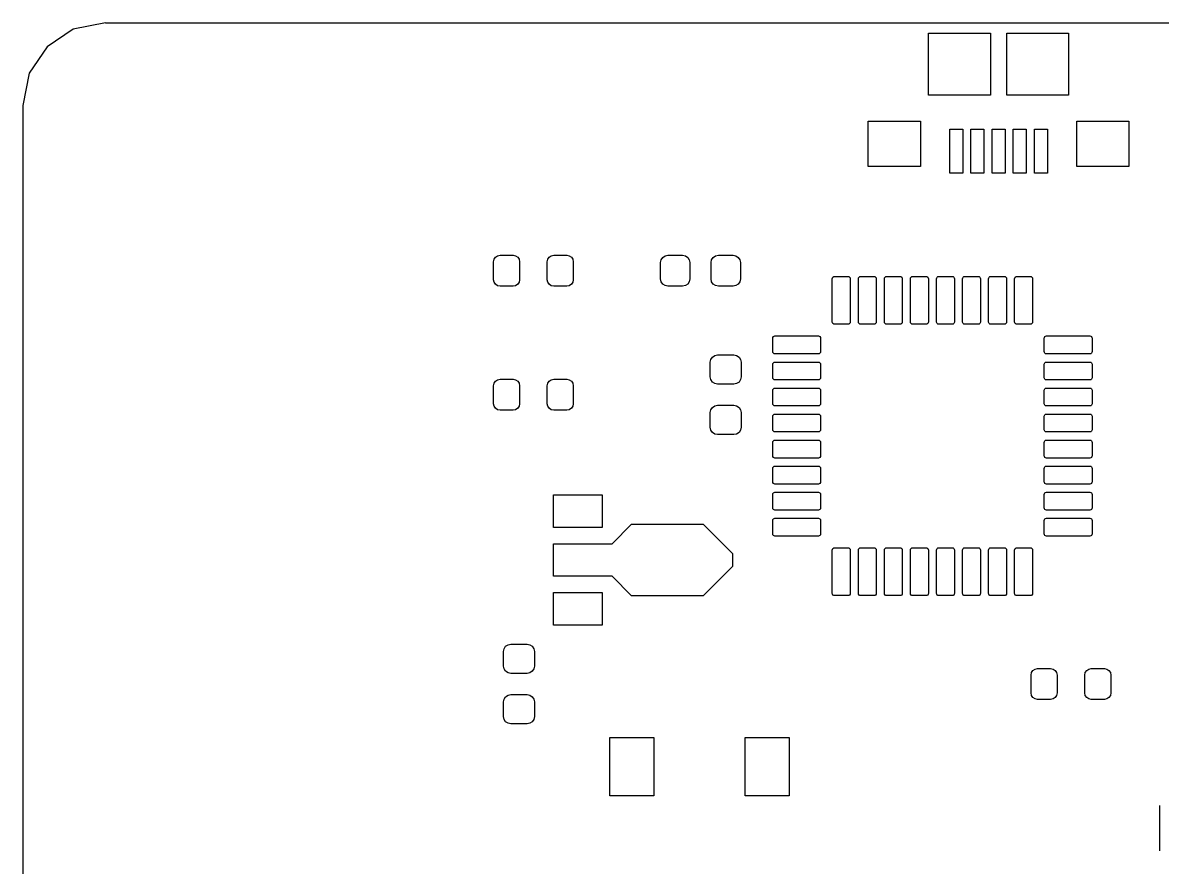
# Model space of a CAD drawing. Extents: x 6.8 to 80.5, y 1.2 to 52.
# Drawn here: x 6.82 to 41.81, y 26.05 to 52 of the extents above; entities that cross this region are included whole.
import ezdxf

# ---------------------------------------------------------------- set-up
doc = ezdxf.new("R2010")
doc.units = 0

msp = doc.modelspace()

# ---------------------------------------------------------------- linework, layer by layer
at = {"layer": 'Layer 1'}
for p, q in [((8.3663, 51.802), (7.5589, 51.2577)), ((9.355, 52.0016), (8.3663, 51.802)), ((9.355, 52.0016), (77.935, 52.0016)), ((34.635, 49.7816), (34.635, 51.6816)), ((34.635, 51.6816), (36.535, 51.6816)), ((36.535, 51.6816), (36.535, 49.7816)), ((37.035, 49.7816), (37.035, 51.6816)), ((37.035, 51.6816), (38.935, 51.6816)), ((38.935, 51.6816), (38.935, 49.7816)), ((7.5589, 51.2577), (7.0146, 50.4503)), ((7.0146, 50.4503), (6.815, 49.4616)), ((36.535, 49.7816), (34.635, 49.7816)), ((38.935, 49.7816), (37.035, 49.7816)), ((6.815, 49.4616), (6.815, 3.7416)), ((32.785, 47.5816), (32.785, 48.9816)), ((32.785, 48.9816), (34.385, 48.9816)), ((34.385, 48.9816), (34.385, 47.5816)), ((35.285, 47.3816), (35.285, 48.7316)), ((35.285, 48.7316), (35.685, 48.7316)), ((35.685, 48.7316), (35.685, 47.3816)), ((35.935, 47.3816), (35.935, 48.7316)), ((35.935, 48.7316), (36.335, 48.7316)), ((36.335, 48.7316), (36.335, 47.3816)), ((36.585, 47.3816), (36.585, 48.7316)), ((36.585, 48.7316), (36.985, 48.7316)), ((36.985, 48.7316), (36.985, 47.3816)), ((37.235, 47.3816), (37.235, 48.7316)), ((37.235, 48.7316), (37.635, 48.7316)), ((37.635, 48.7316), (37.635, 47.3816)), ((37.885, 47.3816), (37.885, 48.7316)), ((37.885, 48.7316), (38.285, 48.7316)), ((38.285, 48.7316), (38.285, 47.3816)), ((39.185, 47.5816), (39.185, 48.9816)), ((39.185, 48.9816), (40.785, 48.9816)), ((40.785, 48.9816), (40.785, 47.5816)), ((34.385, 47.5816), (32.785, 47.5816)), ((35.685, 47.3816), (35.285, 47.3816)), ((36.335, 47.3816), (35.935, 47.3816)), ((36.985, 47.3816), (36.585, 47.3816)), ((37.635, 47.3816), (37.235, 47.3816)), ((38.285, 47.3816), (37.885, 47.3816)), ((40.785, 47.5816), (39.185, 47.5816)), ((21.2902, 44.7331), (21.3336, 44.798)), ((21.3336, 44.798), (21.3985, 44.8414)), ((21.3985, 44.8414), (21.475, 44.8566)), ((21.475, 44.8566), (21.875, 44.8566)), ((21.875, 44.8566), (21.9515, 44.8414)), ((21.9515, 44.8414), (22.0164, 44.798)), ((22.0164, 44.798), (22.0598, 44.7331)), ((22.9402, 44.7331), (22.9836, 44.798)), ((22.9836, 44.798), (23.0485, 44.8414)), ((23.0485, 44.8414), (23.125, 44.8566)), ((23.125, 44.8566), (23.525, 44.8566)), ((23.525, 44.8566), (23.6015, 44.8414)), ((23.6015, 44.8414), (23.6664, 44.798)), ((23.6664, 44.798), (23.7098, 44.7331)), ((26.4709, 44.7907), (26.5439, 44.8395)), ((26.5439, 44.8395), (26.63, 44.8566)), ((26.63, 44.8566), (27.08, 44.8566)), ((27.08, 44.8566), (27.1661, 44.8395)), ((27.1661, 44.8395), (27.2391, 44.7907)), ((28.0209, 44.7907), (28.0939, 44.8395)), ((28.0939, 44.8395), (28.18, 44.8566)), ((28.18, 44.8566), (28.63, 44.8566)), ((28.63, 44.8566), (28.7161, 44.8395)), ((28.7161, 44.8395), (28.7891, 44.7907)), ((21.275, 44.6566), (21.2902, 44.7331)), ((21.275, 44.1066), (21.275, 44.6566)), ((22.0598, 44.7331), (22.075, 44.6566)), ((22.075, 44.6566), (22.075, 44.1066)), ((22.925, 44.6566), (22.9402, 44.7331)), ((22.925, 44.1066), (22.925, 44.6566)), ((23.7098, 44.7331), (23.725, 44.6566)), ((23.725, 44.6566), (23.725, 44.1066)), ((26.405, 44.6316), (26.4221, 44.7177)), ((26.405, 44.1316), (26.405, 44.6316)), ((26.4221, 44.7177), (26.4709, 44.7907)), ((27.2391, 44.7907), (27.2879, 44.7177)), ((27.2879, 44.7177), (27.305, 44.6316)), ((27.305, 44.6316), (27.305, 44.1316)), ((27.955, 44.6316), (27.9721, 44.7177)), ((27.955, 44.1316), (27.955, 44.6316)), ((27.9721, 44.7177), (28.0209, 44.7907)), ((28.7891, 44.7907), (28.8379, 44.7177)), ((28.8379, 44.7177), (28.855, 44.6316)), ((28.855, 44.6316), (28.855, 44.1316)), ((21.2902, 44.0301), (21.275, 44.1066)), ((22.075, 44.1066), (22.0598, 44.0301)), ((22.9402, 44.0301), (22.925, 44.1066)), ((23.725, 44.1066), (23.7098, 44.0301)), ((26.4221, 44.0455), (26.405, 44.1316)), ((27.305, 44.1316), (27.2879, 44.0455)), ((27.9721, 44.0455), (27.955, 44.1316)), ((28.855, 44.1316), (28.8379, 44.0455)), ((31.68, 44.1379), (31.6852, 44.1642)), ((31.68, 42.8054), (31.68, 44.1379)), ((31.6852, 44.1642), (31.7001, 44.1865)), ((31.7001, 44.1865), (31.7224, 44.2014)), ((31.7224, 44.2014), (31.7487, 44.2066)), ((31.7487, 44.2066), (32.1612, 44.2066)), ((32.1612, 44.2066), (32.1876, 44.2014)), ((32.1876, 44.2014), (32.2099, 44.1865)), ((32.2099, 44.1865), (32.2248, 44.1642)), ((32.2248, 44.1642), (32.23, 44.1379)), ((32.23, 44.1379), (32.23, 42.8054)), ((32.48, 44.1379), (32.4852, 44.1642)), ((32.48, 42.8054), (32.48, 44.1379)), ((32.4852, 44.1642), (32.5001, 44.1865)), ((32.5001, 44.1865), (32.5224, 44.2014)), ((32.5224, 44.2014), (32.5487, 44.2066)), ((32.5487, 44.2066), (32.9612, 44.2066)), ((32.9612, 44.2066), (32.9876, 44.2014)), ((32.9876, 44.2014), (33.0099, 44.1865)), ((33.0099, 44.1865), (33.0248, 44.1642)), ((33.0248, 44.1642), (33.03, 44.1379)), ((33.03, 44.1379), (33.03, 42.8054)), ((33.28, 44.1379), (33.2852, 44.1642)), ((33.28, 42.8054), (33.28, 44.1379)), ((33.2852, 44.1642), (33.3001, 44.1865)), ((33.3001, 44.1865), (33.3224, 44.2014)), ((33.3224, 44.2014), (33.3487, 44.2066)), ((33.3487, 44.2066), (33.7612, 44.2066)), ((33.7612, 44.2066), (33.7876, 44.2014)), ((33.7876, 44.2014), (33.8099, 44.1865)), ((33.8099, 44.1865), (33.8248, 44.1642)), ((33.8248, 44.1642), (33.83, 44.1379)), ((33.83, 44.1379), (33.83, 42.8054)), ((34.08, 44.1379), (34.0852, 44.1642)), ((34.08, 42.8054), (34.08, 44.1379)), ((34.0852, 44.1642), (34.1001, 44.1865)), ((34.1001, 44.1865), (34.1224, 44.2014)), ((34.1224, 44.2014), (34.1487, 44.2066)), ((34.1487, 44.2066), (34.5613, 44.2066)), ((34.5613, 44.2066), (34.5876, 44.2014)), ((34.5876, 44.2014), (34.6099, 44.1865)), ((34.6099, 44.1865), (34.6248, 44.1642)), ((34.6248, 44.1642), (34.63, 44.1379)), ((34.63, 44.1379), (34.63, 42.8054)), ((34.88, 44.1379), (34.8852, 44.1642)), ((34.88, 42.8054), (34.88, 44.1379)), ((34.8852, 44.1642), (34.9001, 44.1865)), ((34.9001, 44.1865), (34.9224, 44.2014)), ((34.9224, 44.2014), (34.9487, 44.2066)), ((34.9487, 44.2066), (35.3612, 44.2066)), ((35.3612, 44.2066), (35.3876, 44.2014)), ((35.3876, 44.2014), (35.4099, 44.1865)), ((35.4099, 44.1865), (35.4248, 44.1642)), ((35.4248, 44.1642), (35.43, 44.1379)), ((35.43, 44.1379), (35.43, 42.8054)), ((35.68, 44.1379), (35.6852, 44.1642)), ((35.68, 42.8054), (35.68, 44.1379)), ((35.6852, 44.1642), (35.7001, 44.1865)), ((35.7001, 44.1865), (35.7224, 44.2014)), ((35.7224, 44.2014), (35.7488, 44.2066)), ((35.7488, 44.2066), (36.1612, 44.2066)), ((36.1612, 44.2066), (36.1876, 44.2014)), ((36.1876, 44.2014), (36.2099, 44.1865)), ((36.2099, 44.1865), (36.2248, 44.1642)), ((36.2248, 44.1642), (36.23, 44.1379)), ((36.23, 44.1379), (36.23, 42.8054)), ((36.48, 44.1379), (36.4852, 44.1642)), ((36.48, 42.8054), (36.48, 44.1379)), ((36.4852, 44.1642), (36.5001, 44.1865)), ((36.5001, 44.1865), (36.5224, 44.2014)), ((36.5224, 44.2014), (36.5487, 44.2066)), ((36.5487, 44.2066), (36.9612, 44.2066)), ((36.9612, 44.2066), (36.9876, 44.2014)), ((36.9876, 44.2014), (37.0099, 44.1865)), ((37.0099, 44.1865), (37.0248, 44.1642)), ((37.0248, 44.1642), (37.03, 44.1379)), ((37.03, 44.1379), (37.03, 42.8054)), ((37.28, 44.1379), (37.2852, 44.1642)), ((37.28, 42.8054), (37.28, 44.1379)), ((37.2852, 44.1642), (37.3001, 44.1865)), ((37.3001, 44.1865), (37.3224, 44.2014)), ((37.3224, 44.2014), (37.3487, 44.2066)), ((37.3487, 44.2066), (37.7612, 44.2066)), ((37.7612, 44.2066), (37.7876, 44.2014)), ((37.7876, 44.2014), (37.8099, 44.1865)), ((37.8099, 44.1865), (37.8248, 44.1642)), ((37.8248, 44.1642), (37.83, 44.1379)), ((37.83, 44.1379), (37.83, 42.8054)), ((21.3336, 43.9652), (21.2902, 44.0301)), ((21.3985, 43.9218), (21.3336, 43.9652)), ((21.475, 43.9066), (21.3985, 43.9218)), ((21.875, 43.9066), (21.475, 43.9066)), ((21.9515, 43.9218), (21.875, 43.9066)), ((22.0164, 43.9652), (21.9515, 43.9218)), ((22.0598, 44.0301), (22.0164, 43.9652)), ((22.9836, 43.9652), (22.9402, 44.0301)), ((23.0485, 43.9218), (22.9836, 43.9652)), ((23.125, 43.9066), (23.0485, 43.9218)), ((23.525, 43.9066), (23.125, 43.9066)), ((23.6015, 43.9218), (23.525, 43.9066)), ((23.6664, 43.9652), (23.6015, 43.9218)), ((23.7098, 44.0301), (23.6664, 43.9652)), ((26.4709, 43.9725), (26.4221, 44.0455)), ((26.5439, 43.9237), (26.4709, 43.9725)), ((26.63, 43.9066), (26.5439, 43.9237)), ((27.08, 43.9066), (26.63, 43.9066)), ((27.1661, 43.9237), (27.08, 43.9066)), ((27.2391, 43.9725), (27.1661, 43.9237)), ((27.2879, 44.0455), (27.2391, 43.9725)), ((28.0209, 43.9725), (27.9721, 44.0455)), ((28.0939, 43.9237), (28.0209, 43.9725)), ((28.18, 43.9066), (28.0939, 43.9237)), ((28.63, 43.9066), (28.18, 43.9066)), ((28.7161, 43.9237), (28.63, 43.9066)), ((28.7891, 43.9725), (28.7161, 43.9237)), ((28.8379, 44.0455), (28.7891, 43.9725)), ((31.6852, 42.779), (31.68, 42.8054)), ((31.7001, 42.7567), (31.6852, 42.779)), ((31.7224, 42.7418), (31.7001, 42.7567)), ((31.7487, 42.7366), (31.7224, 42.7418)), ((32.1612, 42.7366), (31.7487, 42.7366)), ((32.1876, 42.7418), (32.1612, 42.7366)), ((32.2099, 42.7567), (32.1876, 42.7418)), ((32.2248, 42.779), (32.2099, 42.7567)), ((32.23, 42.8054), (32.2248, 42.779)), ((32.4852, 42.779), (32.48, 42.8054)), ((32.5001, 42.7567), (32.4852, 42.779)), ((32.5224, 42.7418), (32.5001, 42.7567)), ((32.5487, 42.7366), (32.5224, 42.7418)), ((32.9612, 42.7366), (32.5487, 42.7366)), ((32.9876, 42.7418), (32.9612, 42.7366)), ((33.0099, 42.7567), (32.9876, 42.7418)), ((33.0248, 42.779), (33.0099, 42.7567)), ((33.03, 42.8054), (33.0248, 42.779)), ((33.2852, 42.779), (33.28, 42.8054)), ((33.3001, 42.7567), (33.2852, 42.779)), ((33.3224, 42.7418), (33.3001, 42.7567)), ((33.3487, 42.7366), (33.3224, 42.7418)), ((33.7612, 42.7366), (33.3487, 42.7366)), ((33.7876, 42.7418), (33.7612, 42.7366)), ((33.8099, 42.7567), (33.7876, 42.7418)), ((33.8248, 42.779), (33.8099, 42.7567)), ((33.83, 42.8054), (33.8248, 42.779)), ((34.0852, 42.779), (34.08, 42.8054)), ((34.1001, 42.7567), (34.0852, 42.779)), ((34.1224, 42.7418), (34.1001, 42.7567)), ((34.1487, 42.7366), (34.1224, 42.7418)), ((34.5613, 42.7366), (34.1487, 42.7366)), ((34.5876, 42.7418), (34.5613, 42.7366)), ((34.6099, 42.7567), (34.5876, 42.7418)), ((34.6248, 42.779), (34.6099, 42.7567)), ((34.63, 42.8054), (34.6248, 42.779)), ((34.8852, 42.779), (34.88, 42.8054)), ((34.9001, 42.7567), (34.8852, 42.779)), ((34.9224, 42.7418), (34.9001, 42.7567)), ((34.9487, 42.7366), (34.9224, 42.7418)), ((35.3612, 42.7366), (34.9487, 42.7366)), ((35.3876, 42.7418), (35.3612, 42.7366)), ((35.4099, 42.7567), (35.3876, 42.7418)), ((35.4248, 42.779), (35.4099, 42.7567)), ((35.43, 42.8054), (35.4248, 42.779)), ((35.6852, 42.779), (35.68, 42.8054)), ((35.7001, 42.7567), (35.6852, 42.779)), ((35.7224, 42.7418), (35.7001, 42.7567)), ((35.7488, 42.7366), (35.7224, 42.7418)), ((36.1612, 42.7366), (35.7488, 42.7366)), ((36.1876, 42.7418), (36.1612, 42.7366)), ((36.2099, 42.7567), (36.1876, 42.7418)), ((36.2248, 42.779), (36.2099, 42.7567)), ((36.23, 42.8054), (36.2248, 42.779)), ((36.4852, 42.779), (36.48, 42.8054)), ((36.5001, 42.7567), (36.4852, 42.779)), ((36.5224, 42.7418), (36.5001, 42.7567)), ((36.5487, 42.7366), (36.5224, 42.7418)), ((36.9612, 42.7366), (36.5487, 42.7366)), ((36.9876, 42.7418), (36.9612, 42.7366)), ((37.0099, 42.7567), (36.9876, 42.7418)), ((37.0248, 42.779), (37.0099, 42.7567)), ((37.03, 42.8054), (37.0248, 42.779)), ((37.2852, 42.779), (37.28, 42.8054)), ((37.3001, 42.7567), (37.2852, 42.779)), ((37.3224, 42.7418), (37.3001, 42.7567)), ((37.3487, 42.7366), (37.3224, 42.7418)), ((37.7612, 42.7366), (37.3487, 42.7366)), ((37.7876, 42.7418), (37.7612, 42.7366)), ((37.8099, 42.7567), (37.7876, 42.7418)), ((37.8248, 42.779), (37.8099, 42.7567)), ((37.83, 42.8054), (37.8248, 42.779)), ((29.8552, 42.3342), (29.8701, 42.3565)), ((29.8701, 42.3565), (29.8924, 42.3714)), ((29.8924, 42.3714), (29.9187, 42.3766)), ((29.9187, 42.3766), (31.2512, 42.3766)), ((31.2512, 42.3766), (31.2776, 42.3714)), ((31.2776, 42.3714), (31.2999, 42.3565)), ((31.2999, 42.3565), (31.3148, 42.3342)), ((38.1952, 42.3342), (38.2101, 42.3565)), ((38.2101, 42.3565), (38.2324, 42.3714)), ((38.2324, 42.3714), (38.2587, 42.3766)), ((38.2587, 42.3766), (39.5912, 42.3766)), ((39.5912, 42.3766), (39.6176, 42.3714)), ((39.6176, 42.3714), (39.6399, 42.3565)), ((39.6399, 42.3565), (39.6548, 42.3342)), ((29.85, 42.3079), (29.8552, 42.3342)), ((29.85, 41.8954), (29.85, 42.3079)), ((31.3148, 42.3342), (31.32, 42.3079)), ((31.32, 42.3079), (31.32, 41.8954)), ((38.19, 42.3079), (38.1952, 42.3342)), ((38.19, 41.8954), (38.19, 42.3079)), ((39.6548, 42.3342), (39.66, 42.3079)), ((39.66, 42.3079), (39.66, 41.8954)), ((27.93, 41.5716), (27.9471, 41.6577)), ((27.9471, 41.6577), (27.9959, 41.7307)), ((27.9959, 41.7307), (28.0689, 41.7795)), ((28.0689, 41.7795), (28.155, 41.7966)), ((28.155, 41.7966), (28.655, 41.7966)), ((28.655, 41.7966), (28.7411, 41.7795)), ((28.7411, 41.7795), (28.8141, 41.7307)), ((28.8141, 41.7307), (28.8629, 41.6577)), ((28.8629, 41.6577), (28.88, 41.5716)), ((29.8552, 41.869), (29.85, 41.8954)), ((29.8701, 41.8467), (29.8552, 41.869)), ((29.8924, 41.8318), (29.8701, 41.8467)), ((29.9187, 41.8266), (29.8924, 41.8318)), ((31.2512, 41.8266), (29.9187, 41.8266)), ((31.2776, 41.8318), (31.2512, 41.8266)), ((31.2999, 41.8467), (31.2776, 41.8318)), ((31.3148, 41.869), (31.2999, 41.8467)), ((31.32, 41.8954), (31.3148, 41.869)), ((38.1952, 41.869), (38.19, 41.8954)), ((38.2101, 41.8467), (38.1952, 41.869)), ((38.2324, 41.8318), (38.2101, 41.8467)), ((38.2587, 41.8266), (38.2324, 41.8318)), ((39.5912, 41.8266), (38.2587, 41.8266)), ((39.6176, 41.8318), (39.5912, 41.8266)), ((39.6399, 41.8467), (39.6176, 41.8318)), ((39.6548, 41.869), (39.6399, 41.8467)), ((39.66, 41.8954), (39.6548, 41.869)), ((27.93, 41.1216), (27.93, 41.5716)), ((28.88, 41.5716), (28.88, 41.1216)), ((29.85, 41.5078), (29.8552, 41.5342)), ((29.85, 41.0954), (29.85, 41.5078)), ((29.8552, 41.5342), (29.8701, 41.5565)), ((29.8701, 41.5565), (29.8924, 41.5714)), ((29.8924, 41.5714), (29.9187, 41.5766)), ((29.9187, 41.5766), (31.2512, 41.5766)), ((31.2512, 41.5766), (31.2776, 41.5714)), ((31.2776, 41.5714), (31.2999, 41.5565)), ((31.2999, 41.5565), (31.3148, 41.5342)), ((31.3148, 41.5342), (31.32, 41.5078)), ((31.32, 41.5078), (31.32, 41.0954)), ((38.19, 41.5078), (38.1952, 41.5342)), ((38.19, 41.0954), (38.19, 41.5078)), ((38.1952, 41.5342), (38.2101, 41.5565)), ((38.2101, 41.5565), (38.2324, 41.5714)), ((38.2324, 41.5714), (38.2587, 41.5766)), ((38.2587, 41.5766), (39.5912, 41.5766)), ((39.5912, 41.5766), (39.6176, 41.5714)), ((39.6176, 41.5714), (39.6399, 41.5565)), ((39.6399, 41.5565), (39.6548, 41.5342)), ((39.6548, 41.5342), (39.66, 41.5078)), ((39.66, 41.5078), (39.66, 41.0954)), ((21.2902, 40.9231), (21.3336, 40.988)), ((21.3336, 40.988), (21.3985, 41.0314)), ((21.3985, 41.0314), (21.475, 41.0466)), ((21.475, 41.0466), (21.875, 41.0466)), ((21.875, 41.0466), (21.9515, 41.0314)), ((21.9515, 41.0314), (22.0164, 40.988)), ((22.0164, 40.988), (22.0598, 40.9231)), ((22.9402, 40.9231), (22.9836, 40.988)), ((22.9836, 40.988), (23.0485, 41.0314)), ((23.0485, 41.0314), (23.125, 41.0466)), ((23.125, 41.0466), (23.525, 41.0466)), ((23.525, 41.0466), (23.6015, 41.0314)), ((23.6015, 41.0314), (23.6664, 40.988)), ((23.6664, 40.988), (23.7098, 40.9231)), ((27.9471, 41.0355), (27.93, 41.1216)), ((27.9959, 40.9625), (27.9471, 41.0355)), ((28.0689, 40.9137), (27.9959, 40.9625)), ((28.8141, 40.9625), (28.7411, 40.9137)), ((28.8629, 41.0355), (28.8141, 40.9625)), ((28.88, 41.1216), (28.8629, 41.0355)), ((29.8552, 41.069), (29.85, 41.0954)), ((29.8701, 41.0467), (29.8552, 41.069)), ((29.8924, 41.0318), (29.8701, 41.0467)), ((29.9187, 41.0266), (29.8924, 41.0318)), ((31.2512, 41.0266), (29.9187, 41.0266)), ((31.2776, 41.0318), (31.2512, 41.0266)), ((31.2999, 41.0467), (31.2776, 41.0318)), ((31.3148, 41.069), (31.2999, 41.0467)), ((31.32, 41.0954), (31.3148, 41.069)), ((38.1952, 41.069), (38.19, 41.0954)), ((38.2101, 41.0467), (38.1952, 41.069)), ((38.2324, 41.0318), (38.2101, 41.0467)), ((38.2587, 41.0266), (38.2324, 41.0318)), ((39.5912, 41.0266), (38.2587, 41.0266)), ((39.6176, 41.0318), (39.5912, 41.0266)), ((39.6399, 41.0467), (39.6176, 41.0318)), ((39.6548, 41.069), (39.6399, 41.0467)), ((39.66, 41.0954), (39.6548, 41.069)), ((21.275, 40.8466), (21.2902, 40.9231)), ((21.275, 40.2966), (21.275, 40.8466)), ((22.0598, 40.9231), (22.075, 40.8466)), ((22.075, 40.8466), (22.075, 40.2966)), ((22.925, 40.8466), (22.9402, 40.9231)), ((22.925, 40.2966), (22.925, 40.8466)), ((23.7098, 40.9231), (23.725, 40.8466)), ((23.725, 40.8466), (23.725, 40.2966)), ((28.155, 40.8966), (28.0689, 40.9137)), ((28.655, 40.8966), (28.155, 40.8966)), ((28.7411, 40.9137), (28.655, 40.8966)), ((29.85, 40.7079), (29.8552, 40.7342)), ((29.85, 40.2954), (29.85, 40.7079)), ((29.8552, 40.7342), (29.8701, 40.7565)), ((29.8701, 40.7565), (29.8924, 40.7714)), ((29.8924, 40.7714), (29.9187, 40.7766)), ((29.9187, 40.7766), (31.2512, 40.7766)), ((31.2512, 40.7766), (31.2776, 40.7714)), ((31.2776, 40.7714), (31.2999, 40.7565)), ((31.2999, 40.7565), (31.3148, 40.7342)), ((31.3148, 40.7342), (31.32, 40.7079)), ((31.32, 40.7079), (31.32, 40.2954)), ((38.19, 40.7079), (38.1952, 40.7342)), ((38.19, 40.2954), (38.19, 40.7079)), ((38.1952, 40.7342), (38.2101, 40.7565)), ((38.2101, 40.7565), (38.2324, 40.7714)), ((38.2324, 40.7714), (38.2587, 40.7766)), ((38.2587, 40.7766), (39.5912, 40.7766)), ((39.5912, 40.7766), (39.6176, 40.7714)), ((39.6176, 40.7714), (39.6399, 40.7565)), ((39.6399, 40.7565), (39.6548, 40.7342)), ((39.6548, 40.7342), (39.66, 40.7079)), ((39.66, 40.7079), (39.66, 40.2954)), ((21.2902, 40.2201), (21.275, 40.2966)), ((22.075, 40.2966), (22.0598, 40.2201)), ((22.9402, 40.2201), (22.925, 40.2966)), ((23.725, 40.2966), (23.7098, 40.2201)), ((29.8552, 40.269), (29.85, 40.2954)), ((29.8701, 40.2467), (29.8552, 40.269)), ((31.3148, 40.269), (31.2999, 40.2467)), ((31.32, 40.2954), (31.3148, 40.269)), ((38.1952, 40.269), (38.19, 40.2954)), ((38.2101, 40.2467), (38.1952, 40.269)), ((39.6548, 40.269), (39.6399, 40.2467)), ((39.66, 40.2954), (39.6548, 40.269)), ((21.3336, 40.1552), (21.2902, 40.2201)), ((21.3985, 40.1118), (21.3336, 40.1552)), ((21.475, 40.0966), (21.3985, 40.1118)), ((21.875, 40.0966), (21.475, 40.0966)), ((21.9515, 40.1118), (21.875, 40.0966)), ((22.0164, 40.1552), (21.9515, 40.1118)), ((22.0598, 40.2201), (22.0164, 40.1552)), ((22.9836, 40.1552), (22.9402, 40.2201)), ((23.0485, 40.1118), (22.9836, 40.1552)), ((23.125, 40.0966), (23.0485, 40.1118)), ((23.525, 40.0966), (23.125, 40.0966)), ((23.6015, 40.1118), (23.525, 40.0966)), ((23.6664, 40.1552), (23.6015, 40.1118)), ((23.7098, 40.2201), (23.6664, 40.1552)), ((27.93, 40.0216), (27.9471, 40.1077)), ((27.93, 39.5716), (27.93, 40.0216)), ((27.9471, 40.1077), (27.9959, 40.1807)), ((27.9959, 40.1807), (28.0689, 40.2295)), ((28.0689, 40.2295), (28.155, 40.2466)), ((28.155, 40.2466), (28.655, 40.2466)), ((28.655, 40.2466), (28.7411, 40.2295)), ((28.7411, 40.2295), (28.8141, 40.1807)), ((28.8141, 40.1807), (28.8629, 40.1077)), ((28.8629, 40.1077), (28.88, 40.0216)), ((28.88, 40.0216), (28.88, 39.5716)), ((29.85, 39.9079), (29.8552, 39.9342)), ((29.85, 39.4954), (29.85, 39.9079)), ((29.8552, 39.9342), (29.8701, 39.9565)), ((29.8924, 40.2318), (29.8701, 40.2467)), ((29.8701, 39.9565), (29.8924, 39.9714)), ((29.9187, 40.2266), (29.8924, 40.2318)), ((29.8924, 39.9714), (29.9187, 39.9766)), ((31.2512, 40.2266), (29.9187, 40.2266)), ((29.9187, 39.9766), (31.2512, 39.9766)), ((31.2776, 40.2318), (31.2512, 40.2266)), ((31.2512, 39.9766), (31.2776, 39.9714)), ((31.2999, 40.2467), (31.2776, 40.2318)), ((31.2776, 39.9714), (31.2999, 39.9565)), ((31.2999, 39.9565), (31.3148, 39.9342)), ((31.3148, 39.9342), (31.32, 39.9079)), ((31.32, 39.9079), (31.32, 39.4954)), ((38.19, 39.9079), (38.1952, 39.9342)), ((38.19, 39.4954), (38.19, 39.9079)), ((38.1952, 39.9342), (38.2101, 39.9565)), ((38.2324, 40.2318), (38.2101, 40.2467)), ((38.2101, 39.9565), (38.2324, 39.9714)), ((38.2587, 40.2266), (38.2324, 40.2318)), ((38.2324, 39.9714), (38.2587, 39.9766)), ((39.5912, 40.2266), (38.2587, 40.2266)), ((38.2587, 39.9766), (39.5912, 39.9766)), ((39.6176, 40.2318), (39.5912, 40.2266)), ((39.5912, 39.9766), (39.6176, 39.9714)), ((39.6399, 40.2467), (39.6176, 40.2318)), ((39.6176, 39.9714), (39.6399, 39.9565)), ((39.6399, 39.9565), (39.6548, 39.9342)), ((39.6548, 39.9342), (39.66, 39.9079)), ((39.66, 39.9079), (39.66, 39.4954)), ((27.9471, 39.4855), (27.93, 39.5716)), ((28.88, 39.5716), (28.8629, 39.4855)), ((27.9959, 39.4125), (27.9471, 39.4855)), ((28.0689, 39.3637), (27.9959, 39.4125)), ((28.155, 39.3466), (28.0689, 39.3637)), ((28.655, 39.3466), (28.155, 39.3466)), ((28.7411, 39.3637), (28.655, 39.3466)), ((28.8141, 39.4125), (28.7411, 39.3637)), ((28.8629, 39.4855), (28.8141, 39.4125)), ((29.8552, 39.469), (29.85, 39.4954)), ((29.8701, 39.4467), (29.8552, 39.469)), ((29.8924, 39.4318), (29.8701, 39.4467)), ((29.9187, 39.4266), (29.8924, 39.4318)), ((31.2512, 39.4266), (29.9187, 39.4266)), ((31.2776, 39.4318), (31.2512, 39.4266)), ((31.2999, 39.4467), (31.2776, 39.4318)), ((31.3148, 39.469), (31.2999, 39.4467)), ((31.32, 39.4954), (31.3148, 39.469)), ((38.1952, 39.469), (38.19, 39.4954)), ((38.2101, 39.4467), (38.1952, 39.469)), ((38.2324, 39.4318), (38.2101, 39.4467)), ((38.2587, 39.4266), (38.2324, 39.4318)), ((39.5912, 39.4266), (38.2587, 39.4266)), ((39.6176, 39.4318), (39.5912, 39.4266)), ((39.6399, 39.4467), (39.6176, 39.4318)), ((39.6548, 39.469), (39.6399, 39.4467)), ((39.66, 39.4954), (39.6548, 39.469)), ((29.85, 39.1079), (29.8552, 39.1342)), ((29.85, 38.6953), (29.85, 39.1079)), ((29.8552, 39.1342), (29.8701, 39.1565)), ((29.8701, 39.1565), (29.8924, 39.1714)), ((29.8924, 39.1714), (29.9187, 39.1766)), ((29.9187, 39.1766), (31.2512, 39.1766)), ((31.2512, 39.1766), (31.2776, 39.1714)), ((31.2776, 39.1714), (31.2999, 39.1565)), ((31.2999, 39.1565), (31.3148, 39.1342)), ((31.3148, 39.1342), (31.32, 39.1079)), ((31.32, 39.1079), (31.32, 38.6953)), ((38.19, 39.1079), (38.1952, 39.1342)), ((38.19, 38.6953), (38.19, 39.1079)), ((38.1952, 39.1342), (38.2101, 39.1565)), ((38.2101, 39.1565), (38.2324, 39.1714)), ((38.2324, 39.1714), (38.2587, 39.1766)), ((38.2587, 39.1766), (39.5912, 39.1766)), ((39.5912, 39.1766), (39.6176, 39.1714)), ((39.6176, 39.1714), (39.6399, 39.1565)), ((39.6399, 39.1565), (39.6548, 39.1342)), ((39.6548, 39.1342), (39.66, 39.1079)), ((39.66, 39.1079), (39.66, 38.6953)), ((29.8552, 38.669), (29.85, 38.6953)), ((29.8701, 38.6467), (29.8552, 38.669)), ((29.8924, 38.6318), (29.8701, 38.6467)), ((29.9187, 38.6266), (29.8924, 38.6318)), ((31.2512, 38.6266), (29.9187, 38.6266)), ((31.2776, 38.6318), (31.2512, 38.6266)), ((31.2999, 38.6467), (31.2776, 38.6318)), ((31.3148, 38.669), (31.2999, 38.6467)), ((31.32, 38.6953), (31.3148, 38.669)), ((38.1952, 38.669), (38.19, 38.6953)), ((38.2101, 38.6467), (38.1952, 38.669)), ((38.2324, 38.6318), (38.2101, 38.6467)), ((38.2587, 38.6266), (38.2324, 38.6318)), ((39.5912, 38.6266), (38.2587, 38.6266)), ((39.6176, 38.6318), (39.5912, 38.6266)), ((39.6399, 38.6467), (39.6176, 38.6318)), ((39.6548, 38.669), (39.6399, 38.6467)), ((39.66, 38.6953), (39.6548, 38.669)), ((29.85, 38.3079), (29.8552, 38.3342)), ((29.85, 37.8954), (29.85, 38.3079)), ((29.8552, 38.3342), (29.8701, 38.3565)), ((29.8701, 38.3565), (29.8924, 38.3714)), ((29.8924, 38.3714), (29.9187, 38.3766)), ((29.9187, 38.3766), (31.2512, 38.3766)), ((31.2512, 38.3766), (31.2776, 38.3714)), ((31.2776, 38.3714), (31.2999, 38.3565)), ((31.2999, 38.3565), (31.3148, 38.3342)), ((31.3148, 38.3342), (31.32, 38.3079)), ((31.32, 38.3079), (31.32, 37.8954)), ((38.19, 38.3079), (38.1952, 38.3342)), ((38.19, 37.8954), (38.19, 38.3079)), ((38.1952, 38.3342), (38.2101, 38.3565)), ((38.2101, 38.3565), (38.2324, 38.3714)), ((38.2324, 38.3714), (38.2587, 38.3766)), ((38.2587, 38.3766), (39.5912, 38.3766)), ((39.5912, 38.3766), (39.6176, 38.3714)), ((39.6176, 38.3714), (39.6399, 38.3565)), ((39.6399, 38.3565), (39.6548, 38.3342)), ((39.6548, 38.3342), (39.66, 38.3079)), ((39.66, 38.3079), (39.66, 37.8954)), ((29.8552, 37.869), (29.85, 37.8954)), ((29.8701, 37.8467), (29.8552, 37.869)), ((29.8924, 37.8318), (29.8701, 37.8467)), ((29.9187, 37.8266), (29.8924, 37.8318)), ((31.2512, 37.8266), (29.9187, 37.8266)), ((31.2776, 37.8318), (31.2512, 37.8266)), ((31.2999, 37.8467), (31.2776, 37.8318)), ((31.3148, 37.869), (31.2999, 37.8467)), ((31.32, 37.8954), (31.3148, 37.869)), ((38.1952, 37.869), (38.19, 37.8954)), ((38.2101, 37.8467), (38.1952, 37.869)), ((38.2324, 37.8318), (38.2101, 37.8467)), ((38.2587, 37.8266), (38.2324, 37.8318)), ((39.5912, 37.8266), (38.2587, 37.8266)), ((39.6176, 37.8318), (39.5912, 37.8266)), ((39.6399, 37.8467), (39.6176, 37.8318)), ((39.6548, 37.869), (39.6399, 37.8467)), ((39.66, 37.8954), (39.6548, 37.869)), ((23.115, 36.4916), (23.115, 37.4916)), ((23.115, 37.4916), (24.615, 37.4916)), ((24.615, 37.4916), (24.615, 36.4916)), ((29.85, 37.5078), (29.8552, 37.5342)), ((29.85, 37.0954), (29.85, 37.5078)), ((29.8552, 37.5342), (29.8701, 37.5565)), ((29.8701, 37.5565), (29.8924, 37.5714)), ((29.8924, 37.5714), (29.9187, 37.5766)), ((29.9187, 37.5766), (31.2512, 37.5766)), ((31.2512, 37.5766), (31.2776, 37.5714)), ((31.2776, 37.5714), (31.2999, 37.5565)), ((31.2999, 37.5565), (31.3148, 37.5342)), ((31.3148, 37.5342), (31.32, 37.5078)), ((31.32, 37.5078), (31.32, 37.0954)), ((38.19, 37.5078), (38.1952, 37.5342)), ((38.19, 37.0954), (38.19, 37.5078)), ((38.1952, 37.5342), (38.2101, 37.5565)), ((38.2101, 37.5565), (38.2324, 37.5714)), ((38.2324, 37.5714), (38.2587, 37.5766)), ((38.2587, 37.5766), (39.5912, 37.5766)), ((39.5912, 37.5766), (39.6176, 37.5714)), ((39.6176, 37.5714), (39.6399, 37.5565)), ((39.6399, 37.5565), (39.6548, 37.5342)), ((39.6548, 37.5342), (39.66, 37.5078)), ((39.66, 37.5078), (39.66, 37.0954)), ((29.8552, 37.069), (29.85, 37.0954)), ((29.8701, 37.0467), (29.8552, 37.069)), ((29.8552, 36.7342), (29.8701, 36.7565)), ((29.8924, 37.0318), (29.8701, 37.0467)), ((29.8701, 36.7565), (29.8924, 36.7714)), ((29.9187, 37.0266), (29.8924, 37.0318)), ((29.8924, 36.7714), (29.9187, 36.7766)), ((31.2512, 37.0266), (29.9187, 37.0266)), ((29.9187, 36.7766), (31.2512, 36.7766)), ((31.2776, 37.0318), (31.2512, 37.0266)), ((31.2512, 36.7766), (31.2776, 36.7714)), ((31.2999, 37.0467), (31.2776, 37.0318)), ((31.2776, 36.7714), (31.2999, 36.7565)), ((31.3148, 37.069), (31.2999, 37.0467)), ((31.2999, 36.7565), (31.3148, 36.7342)), ((31.32, 37.0954), (31.3148, 37.069)), ((38.1952, 37.069), (38.19, 37.0954)), ((38.2101, 37.0467), (38.1952, 37.069)), ((38.1952, 36.7342), (38.2101, 36.7565)), ((38.2324, 37.0318), (38.2101, 37.0467)), ((38.2101, 36.7565), (38.2324, 36.7714)), ((38.2587, 37.0266), (38.2324, 37.0318)), ((38.2324, 36.7714), (38.2587, 36.7766)), ((39.5912, 37.0266), (38.2587, 37.0266)), ((38.2587, 36.7766), (39.5912, 36.7766)), ((39.6176, 37.0318), (39.5912, 37.0266)), ((39.5912, 36.7766), (39.6176, 36.7714)), ((39.6399, 37.0467), (39.6176, 37.0318)), ((39.6176, 36.7714), (39.6399, 36.7565)), ((39.6548, 37.069), (39.6399, 37.0467)), ((39.6399, 36.7565), (39.6548, 36.7342)), ((39.66, 37.0954), (39.6548, 37.069)), ((24.615, 36.4916), (23.115, 36.4916)), ((24.915, 35.9916), (25.515, 36.5916)), ((25.515, 36.5916), (27.715, 36.5916)), ((27.715, 36.5916), (28.615, 35.6916)), ((29.85, 36.7078), (29.8552, 36.7342)), ((29.85, 36.2954), (29.85, 36.7078)), ((31.3148, 36.7342), (31.32, 36.7078)), ((31.32, 36.7078), (31.32, 36.2954)), ((38.19, 36.7078), (38.1952, 36.7342)), ((38.19, 36.2954), (38.19, 36.7078)), ((39.6548, 36.7342), (39.66, 36.7078)), ((39.66, 36.7078), (39.66, 36.2954)), ((29.8552, 36.269), (29.85, 36.2954)), ((29.8701, 36.2467), (29.8552, 36.269)), ((29.8924, 36.2318), (29.8701, 36.2467)), ((29.9187, 36.2266), (29.8924, 36.2318)), ((31.2512, 36.2266), (29.9187, 36.2266)), ((31.2776, 36.2318), (31.2512, 36.2266)), ((31.2999, 36.2467), (31.2776, 36.2318)), ((31.3148, 36.269), (31.2999, 36.2467)), ((31.32, 36.2954), (31.3148, 36.269)), ((38.1952, 36.269), (38.19, 36.2954)), ((38.2101, 36.2467), (38.1952, 36.269)), ((38.2324, 36.2318), (38.2101, 36.2467)), ((38.2587, 36.2266), (38.2324, 36.2318)), ((39.5912, 36.2266), (38.2587, 36.2266)), ((39.6176, 36.2318), (39.5912, 36.2266)), ((39.6399, 36.2467), (39.6176, 36.2318)), ((39.6548, 36.269), (39.6399, 36.2467)), ((39.66, 36.2954), (39.6548, 36.269)), ((23.115, 34.9916), (23.115, 35.9916)), ((23.115, 35.9916), (24.915, 35.9916)), ((31.68, 35.7978), (31.6852, 35.8242)), ((31.68, 34.4653), (31.68, 35.7978)), ((31.6852, 35.8242), (31.7001, 35.8465)), ((31.7001, 35.8465), (31.7224, 35.8614)), ((31.7224, 35.8614), (31.7487, 35.8666)), ((31.7487, 35.8666), (32.1612, 35.8666)), ((32.1612, 35.8666), (32.1876, 35.8614)), ((32.1876, 35.8614), (32.2099, 35.8465)), ((32.2099, 35.8465), (32.2248, 35.8242)), ((32.2248, 35.8242), (32.23, 35.7978)), ((32.23, 35.7978), (32.23, 34.4653)), ((32.48, 35.7978), (32.4852, 35.8242)), ((32.48, 34.4653), (32.48, 35.7978)), ((32.4852, 35.8242), (32.5001, 35.8465)), ((32.5001, 35.8465), (32.5224, 35.8614)), ((32.5224, 35.8614), (32.5487, 35.8666)), ((32.5487, 35.8666), (32.9612, 35.8666)), ((32.9612, 35.8666), (32.9876, 35.8614)), ((32.9876, 35.8614), (33.0099, 35.8465)), ((33.0099, 35.8465), (33.0248, 35.8242)), ((33.0248, 35.8242), (33.03, 35.7978)), ((33.03, 35.7978), (33.03, 34.4653)), ((33.28, 35.7978), (33.2852, 35.8242)), ((33.28, 34.4653), (33.28, 35.7978)), ((33.2852, 35.8242), (33.3001, 35.8465)), ((33.3001, 35.8465), (33.3224, 35.8614)), ((33.3224, 35.8614), (33.3487, 35.8666)), ((33.3487, 35.8666), (33.7612, 35.8666)), ((33.7612, 35.8666), (33.7876, 35.8614)), ((33.7876, 35.8614), (33.8099, 35.8465)), ((33.8099, 35.8465), (33.8248, 35.8242)), ((33.8248, 35.8242), (33.83, 35.7978)), ((33.83, 35.7978), (33.83, 34.4653)), ((34.08, 35.7978), (34.0852, 35.8242)), ((34.08, 34.4653), (34.08, 35.7978)), ((34.0852, 35.8242), (34.1001, 35.8465)), ((34.1001, 35.8465), (34.1224, 35.8614)), ((34.1224, 35.8614), (34.1487, 35.8666)), ((34.1487, 35.8666), (34.5613, 35.8666)), ((34.5613, 35.8666), (34.5876, 35.8614)), ((34.5876, 35.8614), (34.6099, 35.8465)), ((34.6099, 35.8465), (34.6248, 35.8242)), ((34.6248, 35.8242), (34.63, 35.7978)), ((34.63, 35.7978), (34.63, 34.4653)), ((34.88, 35.7978), (34.8852, 35.8242)), ((34.88, 34.4653), (34.88, 35.7978)), ((34.8852, 35.8242), (34.9001, 35.8465)), ((34.9001, 35.8465), (34.9224, 35.8614)), ((34.9224, 35.8614), (34.9487, 35.8666)), ((34.9487, 35.8666), (35.3612, 35.8666)), ((35.3612, 35.8666), (35.3876, 35.8614)), ((35.3876, 35.8614), (35.4099, 35.8465)), ((35.4099, 35.8465), (35.4248, 35.8242)), ((35.4248, 35.8242), (35.43, 35.7978)), ((35.43, 35.7978), (35.43, 34.4653)), ((35.68, 35.7978), (35.6852, 35.8242)), ((35.68, 34.4653), (35.68, 35.7978)), ((35.6852, 35.8242), (35.7001, 35.8465)), ((35.7001, 35.8465), (35.7224, 35.8614)), ((35.7224, 35.8614), (35.7488, 35.8666)), ((35.7488, 35.8666), (36.1612, 35.8666)), ((36.1612, 35.8666), (36.1876, 35.8614)), ((36.1876, 35.8614), (36.2099, 35.8465)), ((36.2099, 35.8465), (36.2248, 35.8242)), ((36.2248, 35.8242), (36.23, 35.7978)), ((36.23, 35.7978), (36.23, 34.4653)), ((36.48, 35.7978), (36.4852, 35.8242)), ((36.48, 34.4653), (36.48, 35.7978)), ((36.4852, 35.8242), (36.5001, 35.8465)), ((36.5001, 35.8465), (36.5224, 35.8614)), ((36.5224, 35.8614), (36.5487, 35.8666)), ((36.5487, 35.8666), (36.9612, 35.8666)), ((36.9612, 35.8666), (36.9876, 35.8614)), ((36.9876, 35.8614), (37.0099, 35.8465)), ((37.0099, 35.8465), (37.0248, 35.8242)), ((37.0248, 35.8242), (37.03, 35.7978)), ((37.03, 35.7978), (37.03, 34.4653)), ((37.28, 35.7978), (37.2852, 35.8242)), ((37.28, 34.4653), (37.28, 35.7978)), ((37.2852, 35.8242), (37.3001, 35.8465)), ((37.3001, 35.8465), (37.3224, 35.8614)), ((37.3224, 35.8614), (37.3487, 35.8666)), ((37.3487, 35.8666), (37.7612, 35.8666)), ((37.7612, 35.8666), (37.7876, 35.8614)), ((37.7876, 35.8614), (37.8099, 35.8465)), ((37.8099, 35.8465), (37.8248, 35.8242)), ((37.8248, 35.8242), (37.83, 35.7978)), ((37.83, 35.7978), (37.83, 34.4653)), ((28.615, 35.6916), (28.615, 35.2916)), ((28.615, 35.2916), (27.715, 34.3916)), ((24.915, 34.9916), (23.115, 34.9916)), ((25.515, 34.3916), (24.915, 34.9916)), ((23.115, 33.4916), (23.115, 34.4916)), ((23.115, 34.4916), (24.615, 34.4916)), ((24.615, 34.4916), (24.615, 33.4916)), ((27.715, 34.3916), (25.515, 34.3916)), ((31.6852, 34.439), (31.68, 34.4653)), ((31.7001, 34.4167), (31.6852, 34.439)), ((31.7224, 34.4018), (31.7001, 34.4167)), ((31.7487, 34.3966), (31.7224, 34.4018)), ((32.1612, 34.3966), (31.7487, 34.3966)), ((32.1876, 34.4018), (32.1612, 34.3966)), ((32.2099, 34.4167), (32.1876, 34.4018)), ((32.2248, 34.439), (32.2099, 34.4167)), ((32.23, 34.4653), (32.2248, 34.439)), ((32.4852, 34.439), (32.48, 34.4653)), ((32.5001, 34.4167), (32.4852, 34.439)), ((32.5224, 34.4018), (32.5001, 34.4167)), ((32.5487, 34.3966), (32.5224, 34.4018)), ((32.9612, 34.3966), (32.5487, 34.3966)), ((32.9876, 34.4018), (32.9612, 34.3966)), ((33.0099, 34.4167), (32.9876, 34.4018)), ((33.0248, 34.439), (33.0099, 34.4167)), ((33.03, 34.4653), (33.0248, 34.439)), ((33.2852, 34.439), (33.28, 34.4653)), ((33.3001, 34.4167), (33.2852, 34.439)), ((33.3224, 34.4018), (33.3001, 34.4167)), ((33.3487, 34.3966), (33.3224, 34.4018)), ((33.7612, 34.3966), (33.3487, 34.3966)), ((33.7876, 34.4018), (33.7612, 34.3966)), ((33.8099, 34.4167), (33.7876, 34.4018)), ((33.8248, 34.439), (33.8099, 34.4167)), ((33.83, 34.4653), (33.8248, 34.439)), ((34.0852, 34.439), (34.08, 34.4653)), ((34.1001, 34.4167), (34.0852, 34.439)), ((34.1224, 34.4018), (34.1001, 34.4167)), ((34.1487, 34.3966), (34.1224, 34.4018)), ((34.5613, 34.3966), (34.1487, 34.3966)), ((34.5876, 34.4018), (34.5613, 34.3966)), ((34.6099, 34.4167), (34.5876, 34.4018)), ((34.6248, 34.439), (34.6099, 34.4167)), ((34.63, 34.4653), (34.6248, 34.439)), ((34.8852, 34.439), (34.88, 34.4653)), ((34.9001, 34.4167), (34.8852, 34.439)), ((34.9224, 34.4018), (34.9001, 34.4167)), ((34.9487, 34.3966), (34.9224, 34.4018)), ((35.3612, 34.3966), (34.9487, 34.3966)), ((35.3876, 34.4018), (35.3612, 34.3966)), ((35.4099, 34.4167), (35.3876, 34.4018)), ((35.4248, 34.439), (35.4099, 34.4167)), ((35.43, 34.4653), (35.4248, 34.439)), ((35.6852, 34.439), (35.68, 34.4653)), ((35.7001, 34.4167), (35.6852, 34.439)), ((35.7224, 34.4018), (35.7001, 34.4167)), ((35.7488, 34.3966), (35.7224, 34.4018)), ((36.1612, 34.3966), (35.7488, 34.3966)), ((36.1876, 34.4018), (36.1612, 34.3966)), ((36.2099, 34.4167), (36.1876, 34.4018)), ((36.2248, 34.439), (36.2099, 34.4167)), ((36.23, 34.4653), (36.2248, 34.439)), ((36.4852, 34.439), (36.48, 34.4653)), ((36.5001, 34.4167), (36.4852, 34.439)), ((36.5224, 34.4018), (36.5001, 34.4167)), ((36.5487, 34.3966), (36.5224, 34.4018)), ((36.9612, 34.3966), (36.5487, 34.3966)), ((36.9876, 34.4018), (36.9612, 34.3966)), ((37.0099, 34.4167), (36.9876, 34.4018)), ((37.0248, 34.439), (37.0099, 34.4167)), ((37.03, 34.4653), (37.0248, 34.439)), ((37.2852, 34.439), (37.28, 34.4653)), ((37.3001, 34.4167), (37.2852, 34.439)), ((37.3224, 34.4018), (37.3001, 34.4167)), ((37.3487, 34.3966), (37.3224, 34.4018)), ((37.7612, 34.3966), (37.3487, 34.3966)), ((37.7876, 34.4018), (37.7612, 34.3966)), ((37.8099, 34.4167), (37.7876, 34.4018)), ((37.8248, 34.439), (37.8099, 34.4167)), ((37.83, 34.4653), (37.8248, 34.439)), ((24.615, 33.4916), (23.115, 33.4916)), ((21.7189, 32.8895), (21.805, 32.9066)), ((21.805, 32.9066), (22.305, 32.9066)), ((22.305, 32.9066), (22.3911, 32.8895)), ((21.58, 32.6816), (21.5971, 32.7677)), ((21.58, 32.2316), (21.58, 32.6816)), ((21.5971, 32.7677), (21.6459, 32.8407)), ((21.6459, 32.8407), (21.7189, 32.8895)), ((22.3911, 32.8895), (22.4641, 32.8407)), ((22.4641, 32.8407), (22.5129, 32.7677)), ((22.5129, 32.7677), (22.53, 32.6816)), ((22.53, 32.6816), (22.53, 32.2316)), ((21.5971, 32.1455), (21.58, 32.2316)), ((22.53, 32.2316), (22.5129, 32.1455)), ((21.6459, 32.0725), (21.5971, 32.1455)), ((21.7189, 32.0237), (21.6459, 32.0725)), ((21.805, 32.0066), (21.7189, 32.0237)), ((22.305, 32.0066), (21.805, 32.0066)), ((22.3911, 32.0237), (22.305, 32.0066)), ((22.4641, 32.0725), (22.3911, 32.0237)), ((22.5129, 32.1455), (22.4641, 32.0725)), ((37.785, 31.9566), (37.8002, 32.0331)), ((37.785, 31.4066), (37.785, 31.9566)), ((37.8002, 32.0331), (37.8436, 32.098)), ((37.8436, 32.098), (37.9085, 32.1414)), ((37.9085, 32.1414), (37.985, 32.1566)), ((37.985, 32.1566), (38.385, 32.1566)), ((38.385, 32.1566), (38.4615, 32.1414)), ((38.4615, 32.1414), (38.5264, 32.098)), ((38.5264, 32.098), (38.5698, 32.0331)), ((38.5698, 32.0331), (38.585, 31.9566)), ((38.585, 31.9566), (38.585, 31.4066)), ((39.435, 31.9566), (39.4502, 32.0331)), ((39.435, 31.4066), (39.435, 31.9566)), ((39.4502, 32.0331), (39.4936, 32.098)), ((39.4936, 32.098), (39.5585, 32.1414)), ((39.5585, 32.1414), (39.635, 32.1566)), ((39.635, 32.1566), (40.035, 32.1566)), ((40.035, 32.1566), (40.1115, 32.1414)), ((40.1115, 32.1414), (40.1764, 32.098)), ((40.1764, 32.098), (40.2198, 32.0331)), ((40.2198, 32.0331), (40.235, 31.9566)), ((40.235, 31.9566), (40.235, 31.4066)), ((21.58, 31.1316), (21.5971, 31.2177)), ((21.5971, 31.2177), (21.6459, 31.2907)), ((21.6459, 31.2907), (21.7189, 31.3395)), ((21.7189, 31.3395), (21.805, 31.3566)), ((21.805, 31.3566), (22.305, 31.3566)), ((22.305, 31.3566), (22.3911, 31.3395)), ((22.3911, 31.3395), (22.4641, 31.2907)), ((22.4641, 31.2907), (22.5129, 31.2177)), ((22.5129, 31.2177), (22.53, 31.1316)), ((37.8002, 31.3301), (37.785, 31.4066)), ((37.8436, 31.2652), (37.8002, 31.3301)), ((37.9085, 31.2218), (37.8436, 31.2652)), ((37.985, 31.2066), (37.9085, 31.2218)), ((38.385, 31.2066), (37.985, 31.2066)), ((38.4615, 31.2218), (38.385, 31.2066)), ((38.5264, 31.2652), (38.4615, 31.2218)), ((38.5698, 31.3301), (38.5264, 31.2652)), ((38.585, 31.4066), (38.5698, 31.3301)), ((39.4502, 31.3301), (39.435, 31.4066)), ((39.4936, 31.2652), (39.4502, 31.3301)), ((39.5585, 31.2218), (39.4936, 31.2652)), ((39.635, 31.2066), (39.5585, 31.2218)), ((40.035, 31.2066), (39.635, 31.2066)), ((40.1115, 31.2218), (40.035, 31.2066)), ((40.1764, 31.2652), (40.1115, 31.2218)), ((40.2198, 31.3301), (40.1764, 31.2652)), ((40.235, 31.4066), (40.2198, 31.3301)), ((21.58, 30.6816), (21.58, 31.1316)), ((22.53, 31.1316), (22.53, 30.6816)), ((21.5971, 30.5955), (21.58, 30.6816)), ((21.6459, 30.5225), (21.5971, 30.5955)), ((21.7189, 30.4737), (21.6459, 30.5225)), ((21.805, 30.4566), (21.7189, 30.4737)), ((22.305, 30.4566), (21.805, 30.4566)), ((22.3911, 30.4737), (22.305, 30.4566)), ((22.4641, 30.5225), (22.3911, 30.4737)), ((22.5129, 30.5955), (22.4641, 30.5225)), ((22.53, 30.6816), (22.5129, 30.5955)), ((24.85, 28.2416), (24.85, 30.0416)), ((24.85, 30.0416), (26.2, 30.0416)), ((26.2, 30.0416), (26.2, 28.2416)), ((29, 28.2416), (29, 30.0416)), ((29, 30.0416), (30.35, 30.0416)), ((30.35, 30.0416), (30.35, 28.2416)), ((26.2, 28.2416), (24.85, 28.2416)), ((30.35, 28.2416), (29, 28.2416)), ((41.725, 27.9479), (41.725, 26.5594))]:
    msp.add_line(p, q, dxfattribs=at)

doc.saveas('drawing.dxf')
